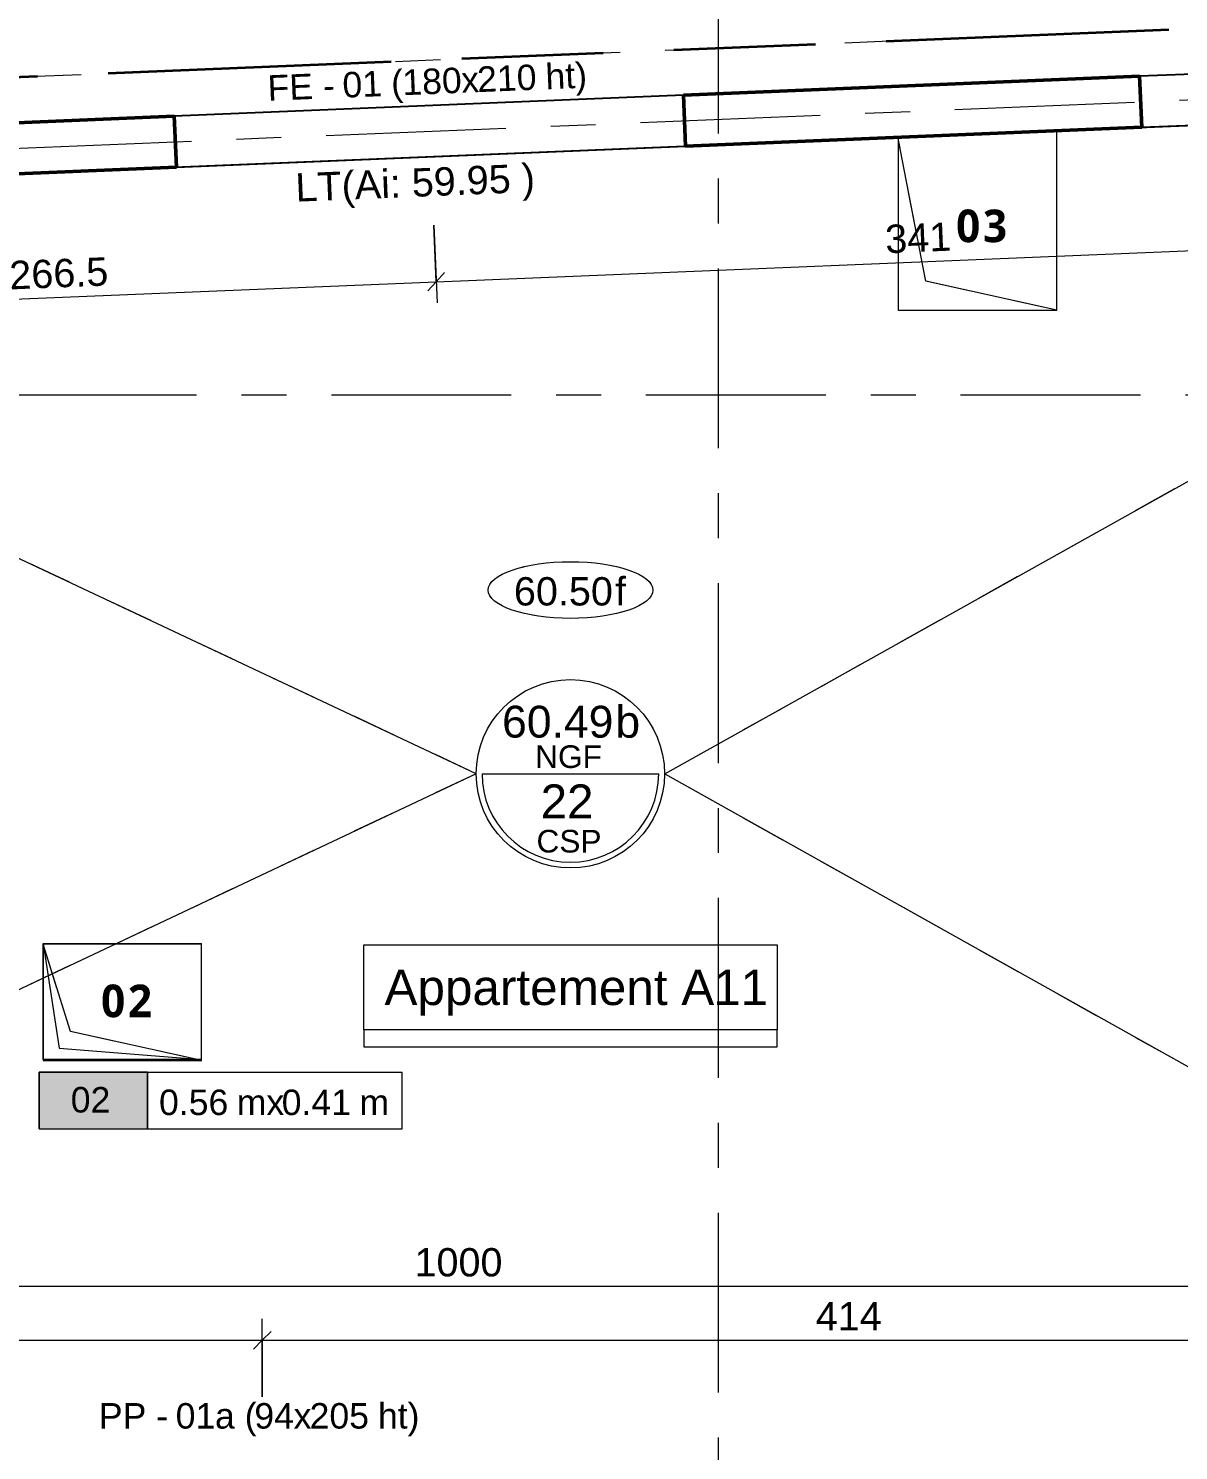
# Model space of a CAD drawing. Header units: metres. Extents: x 399 to 3028, y -427 to 863.
# Drawn here: x 408.14 to 412.21, y -388.66 to -383.63 of the extents above; entities that cross this region are included whole.
import ezdxf

# ---------------------------------------------------------------- set-up
doc = ezdxf.new("R2010")
doc.units = ezdxf.units.M
for name, pattern in [('Double tiret', [2.75, 1, -0.25, 0.5, -0.25, 0.5, -0.25]), ('Ligne de quadrillage', [1.11125, 0.635, -0.15875, 0.15875, -0.15875]), ('Tiret', [0.3175, 0.15875, -0.15875])]:
    doc.linetypes.add(name, pattern=pattern)
for name, color, linetype, lineweight in [('02-Gaines numerotées_Stylo_No__83', 7, 'Continuous', 18), ('A-ANNO-DIMS', 211, 'Continuous', 9), ('A-ANNO-DIMS-50', 211, 'Continuous', 9), ('A-DETL', 90, 'Continuous', 18), ('A-DETL-GENF', 92, 'Continuous', 18), ('A-DOOR-IDEN', 31, 'Continuous', 18), ('A-FLOR', 192, 'Continuous', 18), ('A-GENM', 13, 'Continuous', 18), ('A-GENM-IDEN', 13, 'Continuous', 18), ('A-GLAZ-IDEN', 152, 'Continuous', 18), ('A-WALL', 113, 'Continuous', 18), ('G-ANNO-DIMS', 111, 'Continuous', 9), ('G-ANNO-TEXT', 231, 'Continuous', 9), ('L-SITE', 91, 'Double tiret', 35), ('R_1 - Openings_dwg', 8, 'Continuous', 18), ('S-FLOR-SYMB', 171, 'Continuous', 9), ('S-GRID', 1, 'Continuous', 9)]:
    doc.layers.add(name, color=color, linetype=linetype, lineweight=lineweight)
doc.styles.add('Arial', font='arial.ttf', dxfattribs={"height": 0.1})
doc.styles.add('Arial_10', font='arial.ttf', dxfattribs={"height": 0.12})
doc.styles.add('Arial_11', font='arial.ttf', dxfattribs={"height": 0.125})
doc.styles.add('Arial_6', font='arial.ttf', dxfattribs={"height": 0.09})
doc.styles.add('Arial_8', font='arial.ttf', dxfattribs={"height": 0.0016})
doc.styles.add('Arial_9', font='arial.ttf', dxfattribs={"height": 0.1125})
doc.styles.add('Malgun Gothic Semilight_B', font='', dxfattribs={"height": 0.115})
doc.styles.get('Malgun Gothic Semilight_B').set_extended_font_data('Malgun Gothic Semilight', bold=True)
doc.dimstyles.new('AES-_COTATION_1_50', dxfattribs={"dimscale": 0.3048, "dimtxt": 0.102026, "dimasz": 0.205052, "dimexe": 0.246063, "dimexo": 0.0625, "dimgap": 0.016404, "dimtad": 1, "dimdec": 1, "dimlfac": 100, "dimrnd": 0.5, "dimdsep": 46, "dimtxsty": 'Arial', "dimblk1": 'OBLIQUE', "dimblk2": 'OBLIQUE', "dimsah": 1, "dimcen": 0.09, "dimdle": 0.123031, "dimazin": 0, "dimtfac": 1, "dimtdec": 4, "dimtix": 1, "dimtmove": 0, "dimatfit": 3, "dimfxl": 0.656168, "dimfxlon": 1, "dimtvp": 1, "dimtolj": 1, "dimtzin": 0, "dimarcsym": 2})
doc.dimstyles.new('AES-_COTATION_1_50_1', dxfattribs={"dimscale": 0.3048, "dimtxt": 0.102026, "dimasz": 0.205052, "dimexe": 0.246063, "dimexo": 0.0625, "dimgap": 0.016404, "dimtad": 1, "dimdec": 1, "dimlfac": 100, "dimrnd": 0.5, "dimdsep": 46, "dimtxsty": 'Arial', "dimblk1": 'OBLIQUE', "dimblk2": 'OBLIQUE', "dimsah": 1, "dimcen": 0.09, "dimdle": 0.123031, "dimazin": 0, "dimtfac": 1, "dimtdec": 4, "dimtix": 1, "dimtmove": 2, "dimatfit": 3, "dimfxl": 0.656168, "dimfxlon": 1, "dimtvp": 1, "dimtolj": 1, "dimtzin": 0, "dimarcsym": 2})
doc.dimstyles.new('AES-_COTATION_1_50_2', dxfattribs={"dimscale": 0.3048, "dimtxt": 0.102026, "dimasz": 0.205052, "dimexe": 0.246063, "dimexo": 0.0625, "dimgap": 0.016404, "dimtad": 1, "dimdec": 1, "dimlfac": 100, "dimrnd": 0.5, "dimdsep": 46, "dimtxsty": 'Arial', "dimblk1": 'OBLIQUE', "dimblk2": 'OBLIQUE', "dimsah": 1, "dimcen": 0.09, "dimdle": 0.123031, "dimazin": 0, "dimtfac": 1, "dimtdec": 4, "dimtix": 1, "dimtmove": 0, "dimatfit": 3, "dimfxl": 0.656168, "dimfxlon": 1, "dimtvp": 1, "dimtolj": 1, "dimtzin": 0, "dimarcsym": 2})

# ---------------------------------------------------------------- blocks, each defined once
blk = doc.blocks.new('VAU_Réservation_Rectangulaire1 - VAU_Réservation_Rectangulaire-1301290-AES_EXE_BET_TZ_R_1_COF_0100-Plan coffrage PH R_1 Diffusion')
at = {"layer": 'A-DETL-GENF'}
for p, q in [((-0.2799, 0.205), (-0.2799, -0.205)), ((-0.2799, 0.205), (0.2799, 0.205)), ((0.2799, 0.205), (-0.2799, 0.205)), ((-0.2799, 0.205), (-0.2799, -0.205)), ((-0.2239, 0.164), (0.2799, 0.205)), ((0.2799, 0.205), (0.2799, -0.205)), ((-0.2799, -0.205), (-0.2239, 0.164)), ((-0.2799, -0.205), (0.2799, -0.205))]:
    blk.add_line(p, q, dxfattribs=at)
blk = doc.blocks.new('Family - ___-883270-AES_EXE_BET_TZ_R_1_COF_0100-Plan coffrage PH R_1 Diffusion')
at = {"layer": 'A-DETL', "linetype": 'Tiret'}
blk.add_line((506.4718, -331.0937), (441.0484, -340.5755), dxfattribs=at)
at = {"layer": 'L-SITE'}
blk.add_line((506.4718, -331.0937), (441.0484, -340.5755), dxfattribs=at)
blk = doc.blocks.new('R_1 - Openings_dwg-817627-AES_EXE_BET_TZ_R_1_COF_0100-Plan coffrage PH R_1 Diffusion')
at = {"layer": '02-Gaines numerotées_Stylo_No__83', "flags": 128}
for points in [[(697.406, -260.5388), (697.5295, -261.1317), (698.0778, -261.0175), (697.9492, -260.4004)], [(698.0778, -261.0175), (697.6038, -261.012), (697.406, -260.5388), (697.5295, -261.1317)], [(695.5774, -263.8253), (695.0293, -263.9395), (695.1129, -264.3408), (695.6609, -264.2267)], [(695.6612, -264.2266), (695.1872, -264.2211), (695.0293, -263.9395), (695.1129, -264.3408)]]:
    blk.add_lwpolyline(points, close=True, dxfattribs=at)
at = {"layer": 'A-DETL', "linetype": 'Tiret', "flags": 128}
for points in [[(697.406, -260.5388), (697.5295, -261.1317), (698.0778, -261.0175), (697.9492, -260.4004)], [(698.0778, -261.0175), (697.6038, -261.012), (697.406, -260.5388), (697.5295, -261.1317)], [(695.5774, -263.8253), (695.0293, -263.9395), (695.1129, -264.3408), (695.6609, -264.2267)], [(695.6612, -264.2266), (695.1872, -264.2211), (695.0293, -263.9395), (695.1129, -264.3408)]]:
    blk.add_lwpolyline(points, close=True, dxfattribs=at)
at = {"layer": '02-Gaines numerotées_Stylo_No__83', "char_height": 0.115, "width": 0.104512, "attachment_point": 1, "rotation": 11.7648, "line_spacing_factor": 1.113779, "style": 'Malgun Gothic Semilight_B'}
for s, insert in [('\\fMalgun Gothic Semilight|b1|i0|c178|p34|;0', (697.6569, -260.7427)), ('\\fMalgun Gothic Semilight|b1|i0|c178|p34|;3', (697.7497, -260.7234)), ('\\fMalgun Gothic Semilight|b1|i0|c178|p34|;0', (695.2585, -264.0371)), ('\\fMalgun Gothic Semilight|b1|i0|c178|p34|;2', (695.3513, -264.0178))]:
    blk.add_mtext(s, dxfattribs=dict(at, insert=insert))
at = {"layer": 'A-DETL', "color": 7, "linetype": 'Tiret', "char_height": 0.115, "width": 0.104512, "attachment_point": 1, "rotation": 11.7648, "line_spacing_factor": 1.113779, "style": 'Malgun Gothic Semilight_B'}
for s, insert in [('\\fMalgun Gothic Semilight|b1|i0|c178|p34|;0', (697.6569, -260.7427)), ('\\fMalgun Gothic Semilight|b1|i0|c178|p34|;3', (697.7497, -260.7234)), ('\\fMalgun Gothic Semilight|b1|i0|c178|p34|;0', (695.2585, -264.0371)), ('\\fMalgun Gothic Semilight|b1|i0|c178|p34|;2', (695.3513, -264.0178))]:
    blk.add_mtext(s, dxfattribs=dict(at, insert=insert))
blk = doc.blocks.new('AES-Etiquette Dalle CSP brut vide - Dalle bidirectionnelle-1768742-AES_EXE_BET_TZ_R_1_COF_0100-Plan coffrage PH R_1 Diffusion')
at = {"layer": 'S-FLOR-SYMB'}
blk.add_line((-0.00624, 0), (0.00624, 0), dxfattribs=at)
blk.add_circle((0, 0), 0.00665, dxfattribs=at)
blk.add_arc((0, 0), 0.00624, 180, 360, dxfattribs=at)
at = {"layer": 'S-FLOR-SYMB', "char_height": 0.0016, "attachment_point": 1, "style": 'Arial_8'}
for s, insert, width in [('NGF', (-0.00249, 0.00201), 0.0058523), ('CSP', (-0.00239, -0.00396), 0.005692)]:
    blk.add_mtext(s, dxfattribs=dict(at, insert=insert, width=width))
blk = doc.blocks.new('DIMBLOCK5-AES_EXE_BET_TZ_R_1_COF_0100-Plan coffrage PH R_1 Diffusion')
at = {"layer": 'A-ANNO-DIMS-50', "transparency": 16777216}
for p, q in [((409.5749, -384.3288), (409.5862, -384.6036)), ((409.5832, -384.5286), (409.5749, -384.3288)), ((406.9135, -384.4387), (406.9248, -384.7134)), ((406.9217, -384.6385), (406.9135, -384.4387)), ((409.5832, -384.5286), (409.6131, -384.4961)), ((406.9217, -384.6385), (409.5832, -384.5286)), ((409.5832, -384.5286), (409.5532, -384.5611)), ((406.9217, -384.6385), (406.8918, -384.671)), ((406.9217, -384.6385), (406.9516, -384.606))]:
    blk.add_line(p, q, dxfattribs=at)
at = {"layer": 'A-ANNO-DIMS-50', "color": 0, "transparency": 16777216, "insert": (408.0736, -384.456), "char_height": 0.1, "width": 0.416266, "attachment_point": 1, "rotation": 2.3641, "line_spacing_factor": 0.941778, "style": 'Arial'}
blk.add_mtext('266.5', dxfattribs=at)
blk = doc.blocks.new('_Oblique')
at = {"color": 0, "linetype": 'ByBlock', "lineweight": -2}
blk.add_line((-0.5, -0.5), (0.5, 0.5), dxfattribs=at)
blk = doc.blocks.new('DIMBLOCK6-AES_EXE_BET_TZ_R_1_COF_0100-Plan coffrage PH R_1 Diffusion')
at = {"layer": 'A-ANNO-DIMS-50', "transparency": 16777216}
for p, q in [((412.9843, -384.188), (412.9956, -384.4628)), ((412.9925, -384.3879), (412.9843, -384.188)), ((409.5749, -384.3288), (409.5862, -384.6036)), ((409.5832, -384.5286), (409.5749, -384.3288)), ((409.5832, -384.5286), (412.9925, -384.3879)), ((412.9925, -384.3879), (412.9626, -384.4204)), ((412.9925, -384.3879), (413.0224, -384.3554)), ((409.5832, -384.5286), (409.6131, -384.4961)), ((409.5832, -384.5286), (409.5532, -384.5611))]:
    blk.add_line(p, q, dxfattribs=at)
at = {"layer": 'A-ANNO-DIMS-50', "color": 0, "transparency": 16777216, "insert": (411.167, -384.3283), "char_height": 0.1, "width": 0.276883, "attachment_point": 1, "rotation": 2.3641, "line_spacing_factor": 0.941778, "style": 'Arial'}
blk.add_mtext('341', dxfattribs=at)
blk = doc.blocks.new('DIMBLOCK30-AES_EXE_BET_TZ_R_1_COF_0100-Plan coffrage PH R_1 Diffusion')
at = {"layer": 'A-ANNO-DIMS-50', "transparency": 16777216}
for p, q in [((404.6609, -388.4657), (404.6609, -388.1907)), ((408.9688, -388.4656), (408.9688, -388.1906)), ((404.6609, -388.2657), (404.6922, -388.2345)), ((408.9688, -388.2656), (409, -388.2344)), ((404.6234, -388.2657), (408.9688, -388.2656)), ((404.6609, -388.2657), (404.6297, -388.297)), ((404.6609, -388.2657), (404.6609, -388.4657)), ((408.9688, -388.2656), (408.9375, -388.2969)), ((408.9688, -388.2656), (408.9688, -388.4656))]:
    blk.add_line(p, q, dxfattribs=at)
at = {"layer": 'A-ANNO-DIMS-50', "color": 0, "transparency": 16777216, "insert": (406.7828, -388.1309), "char_height": 0.1, "width": 0.276883, "attachment_point": 1, "rotation": 0.0009, "line_spacing_factor": 0.941778, "style": 'Arial'}
blk.add_mtext('431', dxfattribs=at)
blk = doc.blocks.new('DIMBLOCK31-AES_EXE_BET_TZ_R_1_COF_0100-Plan coffrage PH R_1 Diffusion')
at = {"layer": 'A-ANNO-DIMS-50', "transparency": 16777216}
for p, q in [((413.1093, -388.0656), (413.1093, -388.3406)), ((413.1093, -388.2656), (413.1093, -388.0656)), ((408.9688, -388.4656), (408.9688, -388.1906)), ((408.9688, -388.2656), (409, -388.2344)), ((413.1093, -388.2656), (413.1405, -388.2343)), ((408.9688, -388.2656), (408.9375, -388.2969)), ((408.9688, -388.2656), (413.1468, -388.2656)), ((408.9688, -388.2656), (408.9688, -388.4656)), ((413.1093, -388.2656), (413.078, -388.2968))]:
    blk.add_line(p, q, dxfattribs=at)
at = {"layer": 'A-ANNO-DIMS-50', "color": 0, "transparency": 16777216, "insert": (410.9237, -388.1308), "char_height": 0.1, "width": 0.276883, "attachment_point": 1, "rotation": 0.0009, "line_spacing_factor": 0.941778, "style": 'Arial'}
blk.add_mtext('414', dxfattribs=at)
blk = doc.blocks.new('ETQ_SOL_Rectangulaire - RSV_Rect_HZ-1265007-AES_EXE_BET_TZ_R_1_COF_0100-Plan coffrage PH R_1 Diffusion')
at = {"layer": 'A-GENM-IDEN', "lineweight": 9}
blk.add_hatch(color=256, dxfattribs=at).paths.add_polyline_path([(0, -0.002), (-0.00765, -0.002), (-0.00765, 0.002), (0, 0.002)])
at = {"layer": 'A-GENM-IDEN'}
for p, q in [((-0.00765, -0.002), (-0.00765, 0.002)), ((-0.00765, 0.002), (0.01798, 0.002)), ((0, 0.002), (-0.00765, 0.002)), ((-0.00765, 0.002), (-0.00765, -0.002)), ((0, 0.002), (0, -0.002)), ((0, -0.002), (0, 0.002)), ((0.01798, -0.002), (0.01798, 0.002)), ((-0.00765, -0.002), (0.01798, -0.002)), ((-0.00765, -0.002), (0, -0.002))]:
    blk.add_line(p, q, dxfattribs=at)
blk = doc.blocks.new('DIMBLOCK674-AES_EXE_BET_TZ_R_1_COF_0100-Plan coffrage PH R_1 Diffusion')
at = {"layer": 'A-ANNO-DIMS-50', "transparency": 16777216}
for p, q in [((414.66, -387.8752), (414.66, -388.1502)), ((414.66, -388.0752), (414.66, -387.8752)), ((404.661, -388.2752), (404.661, -388.0002)), ((404.661, -388.0752), (404.6922, -388.044)), ((414.66, -388.0752), (414.6913, -388.044)), ((404.6235, -388.0752), (414.6975, -388.0752)), ((404.661, -388.0752), (404.6297, -388.1065)), ((404.661, -388.0752), (404.661, -388.2752)), ((414.66, -388.0752), (414.6288, -388.1065))]:
    blk.add_line(p, q, dxfattribs=at)
at = {"layer": 'A-ANNO-DIMS-50', "color": 0, "transparency": 16777216, "insert": (409.5067, -387.9404), "char_height": 0.1, "width": 0.369177, "attachment_point": 1, "line_spacing_factor": 0.941778, "style": 'Arial'}
blk.add_mtext('1000', dxfattribs=at)

msp = doc.modelspace()

# ---------------------------------------------------------------- linework, layer by layer
at = {"layer": 'A-DETL', "color": 51}
for p, q in [((410.3908, -386.2661), (414.6634, -383.8764)), ((409.7247, -386.2656), (405.4543, -384.2566)), ((409.7247, -386.2656), (404.661, -388.6553)), ((410.3908, -386.2661), (414.66, -388.6552))]:
    msp.add_line(p, q, dxfattribs=at)
at = {"layer": 'A-DETL', "linetype": 'Tiret'}
for p, q in [((410.3908, -386.2661), (414.6634, -383.8764)), ((409.7247, -386.2656), (405.4543, -384.2566)), ((409.7247, -386.2656), (404.661, -388.6553)), ((410.3908, -386.2661), (414.66, -388.6552))]:
    msp.add_line(p, q, dxfattribs=at)
at = {"layer": 'A-DETL'}
for p, q in [((409.3272, -386.8697), (410.7872, -386.8697)), ((409.3272, -387.1697), (409.3272, -386.8697)), ((410.7872, -386.8697), (410.7872, -387.1697)), ((410.7872, -387.1697), (409.3272, -387.1697)), ((409.3272, -387.1697), (409.3272, -387.2297)), ((410.7872, -387.1697), (409.3272, -387.1697)), ((410.7872, -387.2297), (410.7872, -387.1697)), ((409.3272, -387.2297), (410.7872, -387.2297))]:
    msp.add_line(p, q, dxfattribs=at)
at = {"layer": 'A-DETL', "color": 51}
msp.add_ellipse((410.0577, -385.6171), major_axis=(-0.2909, 0), ratio=0.343791, dxfattribs=at)
at = {"layer": 'A-DETL', "linetype": 'Tiret'}
msp.add_ellipse((410.0577, -385.6171), major_axis=(-0.2909, 0), ratio=0.343791, dxfattribs=at)
at = {"layer": 'A-DETL-GENF', "linetype": 'Tiret'}
for p, q in [((410.7872, -387.1697), (409.3272, -387.1697)), ((409.3272, -387.1697), (409.3272, -387.2297)), ((410.7872, -387.2297), (410.7872, -387.1697)), ((409.3272, -387.2297), (410.7872, -387.2297))]:
    msp.add_line(p, q, dxfattribs=at)
at = {"layer": 'A-FLOR', "color": 31, "lineweight": 25}
msp.add_line((405.4543, -384.2566), (414.86, -383.8683), dxfattribs=at)
at = {"layer": 'A-WALL', "color": 3, "lineweight": 25}
for p, q in [((413.8661, -383.7291), (412.0676, -383.8034)), ((410.4567, -383.8699), (408.6583, -383.9441)), ((412.075, -383.9832), (413.8735, -383.909)), ((408.6657, -384.124), (410.4642, -384.0497))]:
    msp.add_line(p, q, dxfattribs=at)
at = {"layer": 'A-WALL', "color": 2, "lineweight": 50}
for p, q in [((410.4567, -383.8699), (412.0676, -383.8034)), ((412.0676, -383.8034), (412.075, -383.9832)), ((410.4642, -384.0497), (410.4567, -383.8699)), ((407.3457, -383.9983), (408.6583, -383.9441)), ((408.6583, -383.9441), (408.6657, -384.124)), ((412.075, -383.9832), (410.4642, -384.0497)), ((408.6657, -384.124), (407.3531, -384.1782))]:
    msp.add_line(p, q, dxfattribs=at)
at = {"layer": 'S-GRID', "linetype": 'Ligne de quadrillage'}
for p, q in [((410.5811, -424.0104), (410.5805, -380.1749)), ((402.5329, -384.2872), (470.4951, -381.4814)), ((402.5455, -384.928), (470.4951, -384.928))]:
    msp.add_line(p, q, dxfattribs=at)

# ---------------------------------------------------------------- block references
at = {"layer": 'A-GENM', "extrusion": (0, 0, -1), "rotation": 179.9991493376243}
msp.add_blockref('VAU_Réservation_Rectangulaire1 - VAU_Réservation_Rectangulaire-1301290-AES_EXE_BET_TZ_R_1_COF_0100-Plan coffrage PH R_1 Diffusion', (-408.4751, -387.0701), dxfattribs=at)
at = {"layer": 'A-GENM-IDEN', "xscale": 49.99999999999996, "yscale": 49.99999999999996, "zscale": 49.99999999999996}
msp.add_blockref('ETQ_SOL_Rectangulaire - RSV_Rect_HZ-1265007-AES_EXE_BET_TZ_R_1_COF_0100-Plan coffrage PH R_1 Diffusion', (408.5639, -387.4196), dxfattribs=at)
at = {"layer": 'L-SITE', "linetype": 'Tiret', "lineweight": 18, "rotation": 354.117617010805}
msp.add_blockref('Family - ___-883270-AES_EXE_BET_TZ_R_1_COF_0100-Plan coffrage PH R_1 Diffusion', (0, 0), dxfattribs=at)
at = {"layer": 'R_1 - Openings_dwg', "color": 92, "linetype": 'Tiret', "rotation": 348.2360846844102}
msp.add_blockref('R_1 - Openings_dwg-817627-AES_EXE_BET_TZ_R_1_COF_0100-Plan coffrage PH R_1 Diffusion', (-218.4239, 13.2301), dxfattribs=at)
at = {"layer": 'S-FLOR-SYMB', "xscale": 49.99999999999997, "yscale": 49.99999999999997, "zscale": 49.99999999999997, "rotation": 359.9595541866323}
msp.add_blockref('AES-Etiquette Dalle CSP brut vide - Dalle bidirectionnelle-1768742-AES_EXE_BET_TZ_R_1_COF_0100-Plan coffrage PH R_1 Diffusion', (410.0572, -386.2658), dxfattribs=at)

# ---------------------------------------------------------------- texts
at = {"layer": 'A-DOOR-IDEN', "lineweight": 9, "char_height": 0.09, "attachment_point": 1, "style": 'Arial_6'}
for s, insert, width in [('PP - ', (408.392, -388.4876), 0.328692), ('01', (408.6632, -388.4876), 0.168354), ('a (', (408.8021, -388.4876), 0.168354), ('94', (408.941, -388.4876), 0.168354), ('\\fArial|b0|i0|c178|p34|;x', (409.0799, -388.4876), 0.068143), ('205 ', (409.1362, -388.4876), 0.292616), ('ht)', (409.3776, -388.4876), 0.172363)]:
    msp.add_mtext(s, dxfattribs=dict(at, insert=insert, width=width))
at = {"layer": 'A-GENM-IDEN', "lineweight": 9, "char_height": 0.09, "attachment_point": 1, "style": 'Arial_6'}
for s, insert, width in [('02', (408.2927, -387.3717), 0.168354), ('0.56 ', (408.6044, -387.3807), 0.3327), ('mx', (408.8789, -387.3807), 0.192405), ('0.41 ', (409.0377, -387.3807), 0.3327), ('\\fArial|b0|i0|c178|p34|;m', (409.3122, -387.3807), 0.124262)]:
    msp.add_mtext(s, dxfattribs=dict(at, insert=insert, width=width))
at = {"layer": 'A-GLAZ-IDEN', "lineweight": 9, "char_height": 0.09, "attachment_point": 1, "rotation": 2.3641, "style": 'Arial_6'}
for s, insert, width in [('01 ', (409.2503, -383.7891), 0.208439), ('\\fArial|b0|i0|c178|p34|;(', (409.4221, -383.782), 0.048101), ('180', (409.4618, -383.7803), 0.252532), ('\\fArial|b0|i0|c178|p34|;x', (409.6699, -383.7717), 0.068143), ('210 ', (409.7261, -383.7694), 0.292616), ('ht)', (409.9673, -383.7595), 0.172363), ('FE - ', (408.9859, -383.8), 0.320675)]:
    msp.add_mtext(s, dxfattribs=dict(at, insert=insert, width=width))
at = {"layer": 'G-ANNO-DIMS', "insert": (409.084, -384.1461), "char_height": 0.1, "width": 1.011239, "attachment_point": 1, "rotation": 2.3641, "line_spacing_factor": 0.941778, "style": 'Arial'}
msp.add_mtext('LT(Ai: 59.95 )', dxfattribs=at)
at = {"layer": 'G-ANNO-TEXT', "color": 41, "char_height": 0.1, "attachment_point": 1, "style": 'Arial'}
for s, insert, width in [('60.50', (409.8578, -385.5716), 0.432911), ('\\fArial|b0|i0|c178|p34|;f', (410.215, -385.5716), 0.05211)]:
    msp.add_mtext(s, dxfattribs=dict(at, insert=insert, width=width))
at = {"layer": 'G-ANNO-TEXT', "color": 7, "char_height": 0.125, "attachment_point": 1, "style": 'Arial_11'}
for s, insert, width in [('Appartement A', (409.4007, -386.9572), 1.406962), ('11', (410.5615, -386.9572), 0.232489)]:
    msp.add_mtext(s, dxfattribs=dict(at, insert=insert, width=width))
at = {"layer": 'S-FLOR-SYMB', "attachment_point": 1, "rotation": 359.9596}
for s, insert, char_height, width, style in [('60.49', (409.816, -386.0255), 0.1125, 0.485021, 'Arial_9'), ('\\fArial|b0|i0|c178|p34|;b', (410.2162, -386.0258), 0.1125, 0.108228, 'Arial_9'), ('22', (409.9524, -386.3033), 0.12, 0.224472, 'Arial_10')]:
    msp.add_mtext(s, dxfattribs=dict(at, insert=insert, char_height=char_height, width=width, style=style))

# ---------------------------------------------------------------- dimensions: what is measured, and where the dimension line sits
at = {"layer": 'A-ANNO-DIMS'}
for base, p1, p2, angle, override, picture, middle in [((412.9925, -384.3879), (409.5749, -384.3288), (412.9843, -384.188), 2.3641, {"dimpost": '<>', "dimfxl": 3.412252}, 'DIMBLOCK6-AES_EXE_BET_TZ_R_1_COF_0100-Plan coffrage PH R_1 Diffusion', (411.2855, -384.4022)), ((409.5832, -384.5286), (406.9135, -384.4387), (409.5749, -384.3288), 2.3641, {"dimpost": '<>', "dimfxl": 2.66371}, 'DIMBLOCK5-AES_EXE_BET_TZ_R_1_COF_0100-Plan coffrage PH R_1 Diffusion', (408.2501, -384.5276)), ((413.1093, -388.2656), (408.9688, -388.4656), (413.1093, -388.0656), 0.0009, {"dimpost": '<>', "dimfxl": 4.159815}, 'DIMBLOCK31-AES_EXE_BET_TZ_R_1_COF_0100-Plan coffrage PH R_1 Diffusion', (411.039, -388.2104))]:
    dim = msp.add_linear_dim(base=base, p1=p1, p2=p2, angle=angle, dimstyle='AES-_COTATION_1_50', override=override, dxfattribs=at)
    dim.commit()
    dim.dimension.update_dxf_attribs({"geometry": picture, "text_midpoint": middle})
dim = msp.add_linear_dim(base=(414.66, -388.0752), p1=(404.661, -388.2752), p2=(414.66, -387.8752), dimstyle='AES-_COTATION_1_50_2', override={"dimpost": '<>', "dimfxl": 10.007083}, dxfattribs=at)
dim.commit()
dim.dimension.update_dxf_attribs({"geometry": 'DIMBLOCK674-AES_EXE_BET_TZ_R_1_COF_0100-Plan coffrage PH R_1 Diffusion', "text_midpoint": (409.6605, -388.0192)})
dim = msp.add_linear_dim(base=(408.9688, -388.2656), p1=(404.6609, -388.4657), p2=(408.9688, -388.4656), angle=0.0009, dimstyle='AES-_COTATION_1_50_1', override={"dimpost": '<>', "dimfxl": 4.307807}, dxfattribs=at)
dim.commit()
dim.dimension.update_dxf_attribs({"geometry": 'DIMBLOCK30-AES_EXE_BET_TZ_R_1_COF_0100-Plan coffrage PH R_1 Diffusion', "text_midpoint": (406.9213, -388.1975), "dimtype": 160, "text_rotation": 0.0009})

doc.saveas('drawing.dxf')
